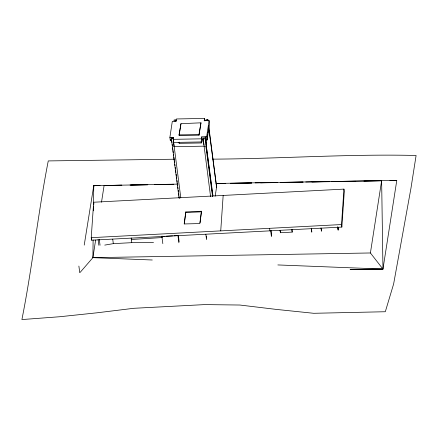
<?xml version="1.0" encoding="UTF-8"?>
<svg xmlns="http://www.w3.org/2000/svg" width="438" height="438" viewBox="0 0 438 438"><rect width="100%" height="100%" fill="white"/><g stroke="black" fill="none" stroke-linecap="round" stroke-linejoin="round"><path stroke-width="0.66" d="M80.214 272.299L92.894 257.659L93.108 240.002M93.458 210.804L93.518 206.052M93.535 204.694L93.759 185.679L177.948 184.108M91.235 237.675L93.666 202.23L343.95 189.112L344.29 191.636L341.854 227.081L91.569 240.199L91.235 237.675L341.514 224.552L343.95 189.112M91.569 240.199L91.712 238.157M161.972 237.166L162.049 236.049M179.104 241.749L178.463 235.639M220.73 230.886L223.166 195.441M271.648 236.241L271.138 230.465M291.971 229.611L292.201 232.107L280.391 232.731L280.183 230.432M338.125 229.381L338.267 227.366M185.794 211.926L184.174 223.955L199.816 223.561L201.475 211.242L185.794 211.926L184.343 223.884M200.067 222.854L201.475 211.242M171.543 140.527L170.294 140.549L169.878 137.433L172.309 121.375L176.049 121.31L176.404 118.961L204.551 118.435L204.885 120.926M170.294 140.549L170.497 139.213M173.733 142.454L201.885 141.934L201.469 138.819L201.776 136.82L206.659 136.727L209.096 120.614L204.207 120.718L204.551 118.435M201.885 141.934L202.186 139.936L201.776 136.82M205.17 136.755L205.597 139.957L207.086 139.93L209.523 123.817L209.096 120.614M152.276 259.997L92.894 257.659L95.626 240.09M101.501 202.246L104.124 185.356M179.038 197.992L171.269 137.784L173.054 137.751L174.034 146.719M180.817 197.965L173.054 137.751M175.923 119.908L175.769 120.872L173.941 120.904L174.089 119.941L175.923 119.908L176.103 121.26M201.496 141.66L201.294 142.969L179.591 143.335L179.673 142.81L178.107 142.832M210.601 196.739L203.029 137.975L205.252 137.937L212.972 195.781M207.864 119.558L207.721 120.483L205.937 120.516L206.079 119.59L207.864 119.558L208.045 120.904M212.737 196.032L205.252 137.937M206.052 144.825L207.169 137.631M207.371 136.322L207.678 134.357M207.88 133.048L208.083 131.739M208.285 130.431L208.488 129.122M215.167 196.169L216.591 187.01M350.186 269.469L382.965 269.074L370.411 252.972L381.64 180.664L396.762 180.56L382.965 269.074L350.192 269.479M84.222 245.11L93.759 185.679L99.919 185.575L93.759 185.679L93.924 186.911M179.054 134.86L180.971 123.691L200.982 122.815L199.027 135.189L179.126 135.391L179.054 134.86L198.956 134.658L200.982 122.815M179.126 135.391L180.971 123.691M104.753 245.099L113.316 243.637L131.772 242.668L153.519 242.614M131.345 239.482L162.361 237.544M164.551 236.29L161.874 236.432L162.837 243.643M165.892 236.224L172.583 235.868M173.924 235.803L177.943 235.589L178.901 242.778M185.876 212.518L201.557 211.833M169.878 137.433L173.618 137.362L173.322 139.339L201.469 138.819M202.186 139.936L203.55 139.908M171.127 138.709L172.906 138.676M202.887 138.901L205.11 138.862M216.224 183.462L381.64 180.664L382.965 269.074L277.856 264.941M130.004 185.05L147.781 184.737M154.619 184.622L173.766 184.288L156.689 184.617M216.164 183.549L225.734 183.38M230.519 183.298L251.719 182.931M255.14 182.87L277.703 182.476M280.44 182.427L303.003 182.033M305.74 181.989L329.672 181.573M331.04 181.546L381.64 180.664M130.699 185.055L147.798 184.77M216.191 183.615L225.767 183.451M234.659 183.303L251.762 183.013M260.654 182.86L277.752 182.575M286.644 182.422L303.058 182.142M311.949 181.994L329.732 181.693M337.944 181.556L355.727 181.255M363.934 181.118L381.033 180.828M389.924 180.675L396.762 180.56M92.894 257.659L370.411 252.972M212.769 159.142C280.566 158.764 348.281 153.831 416.1 155.474L410.992 188.022L393.631 283.955L385.309 311.736L313.679 313.29L276.362 309.414L239.865 305.029L204.623 304.602L133.787 308.297L97.077 312.798L59.623 316.751L21.9 319.565C32.401 266.961 37.931 213.547 48.262 160.921L174.379 159.213M341.514 224.552L341.854 227.081M337.791 226.879L338.18 229.791M337.698 226.972L338.147 230.328M321.224 228.242L321.574 230.875M320.972 227.984L321.41 231.28M311.369 228.357L311.818 231.746M311.243 228.203L311.785 232.271M291.845 229.435L292.201 232.107M280.074 230.328L280.391 232.731M270.679 230.914L271.385 236.208M269.605 228.324L269.939 230.853M208.669 125.607L216.684 187.678L208.691 127.814M206.659 136.727L207.086 139.93M212.578 196.585L205.844 146.139L174.028 146.675L174.116 146.188M203.21 139.322L203.478 141.337M203.654 142.684L203.927 144.704M201.13 141.748L201.294 142.969M198.956 134.658L199.027 135.189M206.26 236.093L206.528 238.091M205.844 234.319L206.555 239.641M179.427 142.115L179.591 143.335M171.269 137.784L171.45 139.131M171.718 141.151L171.899 142.498M172.167 144.518L172.348 145.87M172.616 147.891L172.824 149.446M172.977 150.584L173.245 152.605M173.459 154.171L173.694 155.972M173.875 157.319L174.143 159.344M174.324 160.691L174.538 162.268M174.773 164.058L174.986 165.641M175.222 167.425L175.435 169.019M175.616 170.366L175.89 172.391M176.125 174.165L176.339 175.764M176.481 176.859L176.749 178.879M176.968 180.489L177.204 182.246M177.379 183.599L177.653 185.619M177.833 186.966L178.047 188.592M178.282 190.333L178.501 191.964M178.731 193.7L178.95 195.337M179.131 196.689L179.361 198.419M131.312 238.053L131.57 239.964M131.176 238.206L131.772 242.668M112.725 239.175L113.316 243.637M99.284 239.449L100.056 245.247M93.666 202.23L93.918 204.124M98.101 239.509L98.873 245.307M78.878 266.063L79.765 272.682M121.797 185.192L104.704 185.493L121.802 185.208"/></g></svg>
